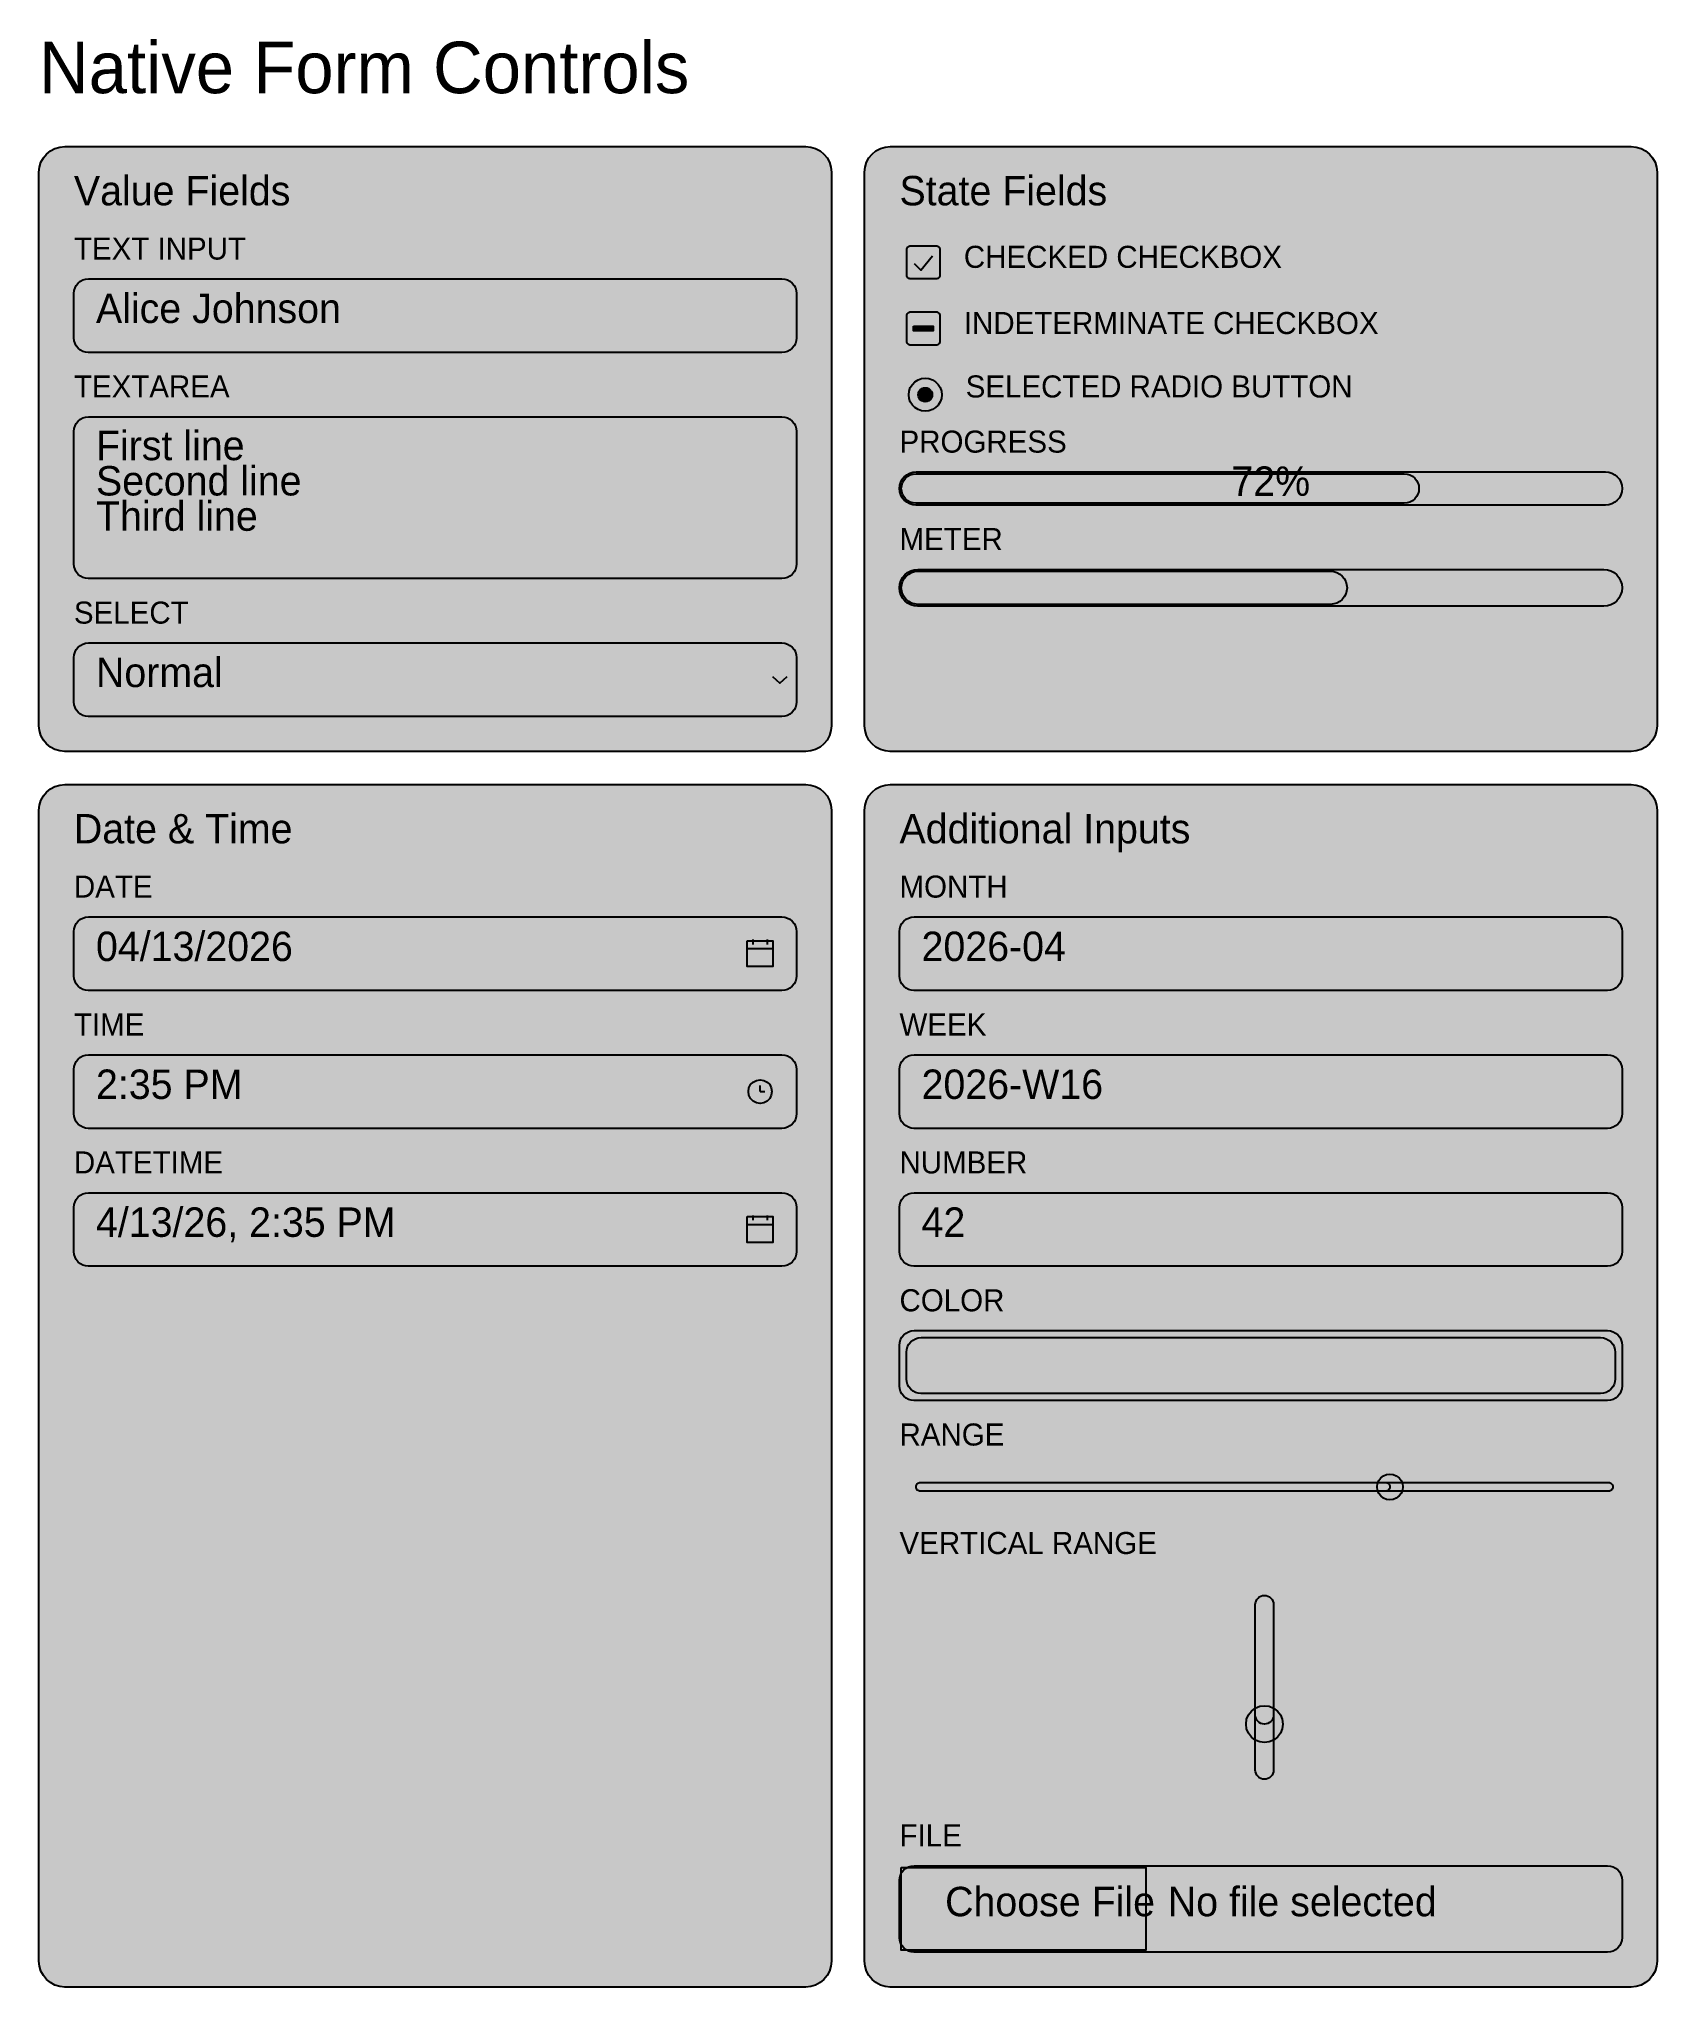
# Model space of a CAD drawing. Extents: x 0 to 880, y 0 to 1059.
import ezdxf

# ---------------------------------------------------------------- set-up
doc = ezdxf.new("R2010")
doc.units = 0

msp = doc.modelspace()

# ---------------------------------------------------------------- hatches: boundary and pattern name
at = {"true_color": 0xffffff}
for points in [[(14, 1001), (417, 1001), (417, 1001), (419.7, 1000.7), (422.4, 999.9), (424.8, 998.6), (426.9, 996.9), (428.6, 994.8), (429.9, 992.4), (430.7, 989.7), (431, 987), (431, 686), (431, 686), (430.7, 683.3), (429.9, 680.6), (428.6, 678.2), (426.9, 676.1), (424.8, 674.4), (422.4, 673.1), (419.7, 672.3), (417, 672), (14, 672), (14, 672), (11.3, 672.3), (8.6, 673.1), (6.2, 674.4), (4.1, 676.1), (2.4, 678.2), (1.1, 680.6), (0.3, 683.3), (0, 686), (0, 987), (0, 987), (0.3, 989.7), (1.1, 992.4), (2.4, 994.8), (4.1, 996.9), (6.2, 998.6), (8.6, 999.9), (11.3, 1000.7), (14, 1001)], [(463, 1001), (866, 1001), (866, 1001), (868.7, 1000.7), (871.4, 999.9), (873.8, 998.6), (875.9, 996.9), (877.6, 994.8), (878.9, 992.4), (879.7, 989.7), (880, 987), (880, 686), (880, 686), (879.7, 683.3), (878.9, 680.6), (877.6, 678.2), (875.9, 676.1), (873.8, 674.4), (871.4, 673.1), (868.7, 672.3), (866, 672), (463, 672), (463, 672), (460.3, 672.3), (457.6, 673.1), (455.2, 674.4), (453.1, 676.1), (451.4, 678.2), (450.1, 680.6), (449.3, 683.3), (449, 686), (449, 987), (449, 987), (449.3, 989.7), (450.1, 992.4), (451.4, 994.8), (453.1, 996.9), (455.2, 998.6), (457.6, 999.9), (460.3, 1000.7), (463, 1001)], [(27, 929), (404, 929), (404, 929), (405.6, 928.8), (407.1, 928.4), (408.4, 927.7), (409.7, 926.7), (410.7, 925.4), (411.4, 924.1), (411.8, 922.6), (412, 921), (412, 897), (412, 897), (411.8, 895.4), (411.4, 893.9), (410.7, 892.6), (409.7, 891.3), (408.4, 890.3), (407.1, 889.6), (405.6, 889.2), (404, 889), (27, 889), (27, 889), (25.4, 889.2), (23.9, 889.6), (22.6, 890.3), (21.3, 891.3), (20.3, 892.6), (19.6, 893.9), (19.2, 895.4), (19, 897), (19, 921), (19, 921), (19.2, 922.6), (19.6, 924.1), (20.3, 925.4), (21.3, 926.7), (22.6, 927.7), (23.9, 928.4), (25.4, 928.8), (27, 929)], [(475.6, 903.3), (486.4, 903.3), (486.4, 900.7), (475.6, 900.7)], [(491, 866), (490.8, 864), (490.1, 862.1), (489, 860.4), (487.6, 859), (485.9, 857.9), (484, 857.2), (482, 857), (480, 857.2), (478.1, 857.9), (476.4, 859), (475, 860.4), (473.9, 862.1), (473.2, 864), (473, 866), (473.2, 868), (473.9, 869.9), (475, 871.6), (476.4, 873), (478.1, 874.1), (480, 874.8), (482, 875), (484, 874.8), (485.9, 874.1), (487.6, 873), (489, 871.6), (490.1, 869.9), (490.8, 868)], [(27, 854), (404, 854), (404, 854), (405.6, 853.8), (407.1, 853.4), (408.4, 852.7), (409.7, 851.7), (410.7, 850.4), (411.4, 849.1), (411.8, 847.6), (412, 846), (412, 774), (412, 774), (411.8, 772.4), (411.4, 770.9), (410.7, 769.6), (409.7, 768.3), (408.4, 767.3), (407.1, 766.6), (405.6, 766.2), (404, 766), (27, 766), (27, 766), (25.4, 766.2), (23.9, 766.6), (22.6, 767.3), (21.3, 768.3), (20.3, 769.6), (19.6, 770.9), (19.2, 772.4), (19, 774), (19, 846), (19, 846), (19.2, 847.6), (19.6, 849.1), (20.3, 850.4), (21.3, 851.7), (22.6, 852.7), (23.9, 853.4), (25.4, 853.8), (27, 854)], [(27, 731), (404, 731), (404, 731), (405.6, 730.8), (407.1, 730.4), (408.4, 729.7), (409.7, 728.7), (410.7, 727.4), (411.4, 726.1), (411.8, 724.6), (412, 723), (412, 699), (412, 699), (411.8, 697.4), (411.4, 695.9), (410.7, 694.6), (409.7, 693.3), (408.4, 692.3), (407.1, 691.6), (405.6, 691.2), (404, 691), (27, 691), (27, 691), (25.4, 691.2), (23.9, 691.6), (22.6, 692.3), (21.3, 693.3), (20.3, 694.6), (19.6, 695.9), (19.2, 697.4), (19, 699), (19, 723), (19, 723), (19.2, 724.6), (19.6, 726.1), (20.3, 727.4), (21.3, 728.7), (22.6, 729.7), (23.9, 730.4), (25.4, 730.8), (27, 731)], [(14, 654), (417, 654), (417, 654), (419.7, 653.7), (422.4, 652.9), (424.8, 651.6), (426.9, 649.9), (428.6, 647.8), (429.9, 645.4), (430.7, 642.7), (431, 640), (431, 14), (431, 14), (430.7, 11.3), (429.9, 8.6), (428.6, 6.2), (426.9, 4.1), (424.8, 2.4), (422.4, 1.1), (419.7, 0.3), (417, 0), (14, 0), (14, 0), (11.3, 0.3), (8.6, 1.1), (6.2, 2.4), (4.1, 4.1), (2.4, 6.2), (1.1, 8.6), (0.3, 11.3), (0, 14), (0, 640), (0, 640), (0.3, 642.7), (1.1, 645.4), (2.4, 647.8), (4.1, 649.9), (6.2, 651.6), (8.6, 652.9), (11.3, 653.7), (14, 654)], [(463, 654), (866, 654), (866, 654), (868.7, 653.7), (871.4, 652.9), (873.8, 651.6), (875.9, 649.9), (877.6, 647.8), (878.9, 645.4), (879.7, 642.7), (880, 640), (880, 14), (880, 14), (879.7, 11.3), (878.9, 8.6), (877.6, 6.2), (875.9, 4.1), (873.8, 2.4), (871.4, 1.1), (868.7, 0.3), (866, 0), (463, 0), (463, 0), (460.3, 0.3), (457.6, 1.1), (455.2, 2.4), (453.1, 4.1), (451.4, 6.2), (450.1, 8.6), (449.3, 11.3), (449, 14), (449, 640), (449, 640), (449.3, 642.7), (450.1, 645.4), (451.4, 647.8), (453.1, 649.9), (455.2, 651.6), (457.6, 652.9), (460.3, 653.7), (463, 654)], [(27, 582), (404, 582), (404, 582), (405.6, 581.8), (407.1, 581.4), (408.4, 580.7), (409.7, 579.7), (410.7, 578.4), (411.4, 577.1), (411.8, 575.6), (412, 574), (412, 550), (412, 550), (411.8, 548.4), (411.4, 546.9), (410.7, 545.6), (409.7, 544.3), (408.4, 543.3), (407.1, 542.6), (405.6, 542.2), (404, 542), (27, 542), (27, 542), (25.4, 542.2), (23.9, 542.6), (22.6, 543.3), (21.3, 544.3), (20.3, 545.6), (19.6, 546.9), (19.2, 548.4), (19, 550), (19, 574), (19, 574), (19.2, 575.6), (19.6, 577.1), (20.3, 578.4), (21.3, 579.7), (22.6, 580.7), (23.9, 581.4), (25.4, 581.8), (27, 582)], [(476, 582), (853, 582), (853, 582), (854.6, 581.8), (856.1, 581.4), (857.4, 580.7), (858.7, 579.7), (859.7, 578.4), (860.4, 577.1), (860.8, 575.6), (861, 574), (861, 550), (861, 550), (860.8, 548.4), (860.4, 546.9), (859.7, 545.6), (858.7, 544.3), (857.4, 543.3), (856.1, 542.6), (854.6, 542.2), (853, 542), (476, 542), (476, 542), (474.4, 542.2), (472.9, 542.6), (471.6, 543.3), (470.3, 544.3), (469.3, 545.6), (468.6, 546.9), (468.2, 548.4), (468, 550), (468, 574), (468, 574), (468.2, 575.6), (468.6, 577.1), (469.3, 578.4), (470.3, 579.7), (471.6, 580.7), (472.9, 581.4), (474.4, 581.8), (476, 582)], [(27, 507), (404, 507), (404, 507), (405.6, 506.8), (407.1, 506.4), (408.4, 505.7), (409.7, 504.7), (410.7, 503.4), (411.4, 502.1), (411.8, 500.6), (412, 499), (412, 475), (412, 475), (411.8, 473.4), (411.4, 471.9), (410.7, 470.6), (409.7, 469.3), (408.4, 468.3), (407.1, 467.6), (405.6, 467.2), (404, 467), (27, 467), (27, 467), (25.4, 467.2), (23.9, 467.6), (22.6, 468.3), (21.3, 469.3), (20.3, 470.6), (19.6, 471.9), (19.2, 473.4), (19, 475), (19, 499), (19, 499), (19.2, 500.6), (19.6, 502.1), (20.3, 503.4), (21.3, 504.7), (22.6, 505.7), (23.9, 506.4), (25.4, 506.8), (27, 507)], [(476, 507), (853, 507), (853, 507), (854.6, 506.8), (856.1, 506.4), (857.4, 505.7), (858.7, 504.7), (859.7, 503.4), (860.4, 502.1), (860.8, 500.6), (861, 499), (861, 475), (861, 475), (860.8, 473.4), (860.4, 471.9), (859.7, 470.6), (858.7, 469.3), (857.4, 468.3), (856.1, 467.6), (854.6, 467.2), (853, 467), (476, 467), (476, 467), (474.4, 467.2), (472.9, 467.6), (471.6, 468.3), (470.3, 469.3), (469.3, 470.6), (468.6, 471.9), (468.2, 473.4), (468, 475), (468, 499), (468, 499), (468.2, 500.6), (468.6, 502.1), (469.3, 503.4), (470.3, 504.7), (471.6, 505.7), (472.9, 506.4), (474.4, 506.8), (476, 507)], [(27, 432), (404, 432), (404, 432), (405.6, 431.8), (407.1, 431.4), (408.4, 430.7), (409.7, 429.7), (410.7, 428.4), (411.4, 427.1), (411.8, 425.6), (412, 424), (412, 400), (412, 400), (411.8, 398.4), (411.4, 396.9), (410.7, 395.6), (409.7, 394.3), (408.4, 393.3), (407.1, 392.6), (405.6, 392.2), (404, 392), (27, 392), (27, 392), (25.4, 392.2), (23.9, 392.6), (22.6, 393.3), (21.3, 394.3), (20.3, 395.6), (19.6, 396.9), (19.2, 398.4), (19, 400), (19, 424), (19, 424), (19.2, 425.6), (19.6, 427.1), (20.3, 428.4), (21.3, 429.7), (22.6, 430.7), (23.9, 431.4), (25.4, 431.8), (27, 432)], [(476, 432), (853, 432), (853, 432), (854.6, 431.8), (856.1, 431.4), (857.4, 430.7), (858.7, 429.7), (859.7, 428.4), (860.4, 427.1), (860.8, 425.6), (861, 424), (861, 400), (861, 400), (860.8, 398.4), (860.4, 396.9), (859.7, 395.6), (858.7, 394.3), (857.4, 393.3), (856.1, 392.6), (854.6, 392.2), (853, 392), (476, 392), (476, 392), (474.4, 392.2), (472.9, 392.6), (471.6, 393.3), (470.3, 394.3), (469.3, 395.6), (468.6, 396.9), (468.2, 398.4), (468, 400), (468, 424), (468, 424), (468.2, 425.6), (468.6, 427.1), (469.3, 428.4), (470.3, 429.7), (471.6, 430.7), (472.9, 431.4), (474.4, 431.8), (476, 432)], [(476, 357), (853, 357), (853, 357), (854.6, 356.8), (856.1, 356.4), (857.4, 355.7), (858.7, 354.7), (859.7, 353.4), (860.4, 352.1), (860.8, 350.6), (861, 349), (861, 327), (861, 327), (860.8, 325.4), (860.4, 323.9), (859.7, 322.6), (858.7, 321.3), (857.4, 320.3), (856.1, 319.6), (854.6, 319.2), (853, 319), (476, 319), (476, 319), (474.4, 319.2), (472.9, 319.6), (471.6, 320.3), (470.3, 321.3), (469.3, 322.6), (468.6, 323.9), (468.2, 325.4), (468, 327), (468, 349), (468, 349), (468.2, 350.6), (468.6, 352.1), (469.3, 353.4), (470.3, 354.7), (471.6, 355.7), (472.9, 356.4), (474.4, 356.8), (476, 357)], [(476, 66), (853, 66), (853, 66), (854.6, 65.8), (856.1, 65.4), (857.4, 64.7), (858.7, 63.7), (859.7, 62.4), (860.4, 61.1), (860.8, 59.6), (861, 58), (861, 27), (861, 27), (860.8, 25.4), (860.4, 23.9), (859.7, 22.6), (858.7, 21.3), (857.4, 20.3), (856.1, 19.6), (854.6, 19.2), (853, 19), (476, 19), (476, 19), (474.4, 19.2), (472.9, 19.6), (471.6, 20.3), (470.3, 21.3), (469.3, 22.6), (468.6, 23.9), (468.2, 25.4), (468, 27), (468, 58), (468, 58), (468.2, 59.6), (468.6, 61.1), (469.3, 62.4), (470.3, 63.7), (471.6, 64.7), (472.9, 65.4), (474.4, 65.8), (476, 66)]]:
    msp.add_hatch(color=256, dxfattribs=at).paths.add_polyline_path(points, flags=0)
at = {"true_color": 0x0f62fe}
for points in [[(474, 947), (488, 947), (488, 947), (488.4, 947), (488.8, 946.8), (489.1, 946.7), (489.4, 946.4), (489.7, 946.1), (489.8, 945.8), (490, 945.4), (490, 945), (490, 931), (490, 931), (490, 930.6), (489.8, 930.2), (489.7, 929.9), (489.4, 929.6), (489.1, 929.3), (488.8, 929.2), (488.4, 929), (488, 929), (474, 929), (474, 929), (473.6, 929), (473.2, 929.2), (472.9, 929.3), (472.6, 929.6), (472.3, 929.9), (472.2, 930.2), (472, 930.6), (472, 931), (472, 945), (472, 945), (472, 945.4), (472.2, 945.8), (472.3, 946.1), (472.6, 946.4), (472.9, 946.7), (473.2, 946.8), (473.6, 947), (474, 947)], [(474, 911), (488, 911), (488, 911), (488.4, 911), (488.8, 910.8), (489.1, 910.7), (489.4, 910.4), (489.7, 910.1), (489.8, 909.8), (490, 909.4), (490, 909), (490, 895), (490, 895), (490, 894.6), (489.8, 894.2), (489.7, 893.9), (489.4, 893.6), (489.1, 893.3), (488.8, 893.2), (488.4, 893), (488, 893), (474, 893), (474, 893), (473.6, 893), (473.2, 893.2), (472.9, 893.3), (472.6, 893.6), (472.3, 893.9), (472.2, 894.2), (472, 894.6), (472, 895), (472, 909), (472, 909), (472, 909.4), (472.2, 909.8), (472.3, 910.1), (472.6, 910.4), (472.9, 910.7), (473.2, 910.8), (473.6, 911), (474, 911)], [(485.8, 866), (485.7, 865), (485.3, 864.1), (484.7, 863.3), (483.9, 862.7), (483, 862.3), (482, 862.2), (481, 862.3), (480.1, 862.7), (479.3, 863.3), (478.7, 864.1), (478.3, 865), (478.2, 866), (478.3, 867), (478.7, 867.9), (479.3, 868.7), (480.1, 869.3), (481, 869.7), (482, 869.8), (483, 869.7), (483.9, 869.3), (484.7, 868.7), (485.3, 867.9), (485.7, 867)], [(477, 823), (742.5, 823), (742.5, 823), (744.1, 822.8), (745.6, 822.4), (747, 821.7), (748.2, 820.7), (749.2, 819.4), (749.9, 818.1), (750.4, 816.6), (750.5, 815), (750.5, 815), (750.5, 815), (750.4, 813.4), (749.9, 811.9), (749.2, 810.6), (748.2, 809.3), (747, 808.3), (745.6, 807.6), (744.1, 807.2), (742.5, 807), (477, 807), (477, 807), (475.4, 807.2), (473.9, 807.6), (472.6, 808.3), (471.3, 809.3), (470.3, 810.6), (469.6, 811.9), (469.2, 813.4), (469, 815), (469, 815), (469, 815), (469.2, 816.6), (469.6, 818.1), (470.3, 819.4), (471.3, 820.7), (472.6, 821.7), (473.9, 822.4), (475.4, 822.8), (477, 823)], [(479.8, 353.2), (849.2, 353.2), (849.2, 353.2), (850.8, 353), (852.3, 352.6), (853.6, 351.9), (854.9, 350.9), (855.9, 349.6), (856.6, 348.3), (857, 346.8), (857.2, 345.2), (857.2, 330.8), (857.2, 330.8), (857, 329.2), (856.6, 327.7), (855.9, 326.4), (854.9, 325.1), (853.6, 324.1), (852.3, 323.4), (850.8, 323), (849.2, 322.8), (479.8, 322.8), (479.8, 322.8), (478.2, 323), (476.7, 323.4), (475.4, 324.1), (474.1, 325.1), (473.1, 326.4), (472.4, 327.7), (472, 329.2), (471.8, 330.8), (471.8, 345.2), (471.8, 345.2), (472, 346.8), (472.4, 348.3), (473.1, 349.6), (474.1, 350.9), (475.4, 351.9), (476.7, 352.6), (478.2, 353), (479.8, 353.2)], [(741.7, 272), (741.5, 270.2), (740.8, 268.5), (739.7, 267.1), (738.2, 265.9), (736.5, 265.2), (734.7, 265), (732.9, 265.2), (731.2, 265.9), (729.8, 267.1), (728.7, 268.5), (728, 270.2), (727.7, 272), (728, 273.8), (728.7, 275.5), (729.8, 276.9), (731.2, 278.1), (732.9, 278.8), (734.7, 279), (736.5, 278.8), (738.2, 278.1), (739.7, 276.9), (740.8, 275.5), (741.5, 273.8)], [(479.4, 274.4), (732.3, 274.4), (732.3, 274.4), (732.8, 274.4), (733.2, 274.2), (733.7, 274), (734, 273.7), (734.3, 273.3), (734.5, 272.9), (734.7, 272.5), (734.7, 272), (734.7, 272), (734.7, 272), (734.7, 271.5), (734.5, 271.1), (734.3, 270.7), (734, 270.3), (733.7, 270), (733.2, 269.8), (732.8, 269.6), (732.3, 269.6), (479.4, 269.6), (479.4, 269.6), (478.9, 269.6), (478.5, 269.8), (478.1, 270), (477.7, 270.3), (477.4, 270.7), (477.2, 271.1), (477, 271.5), (477, 272), (477, 272), (477, 272), (477, 272.5), (477.2, 272.9), (477.4, 273.3), (477.7, 273.7), (478.1, 274), (478.5, 274.2), (478.9, 274.4), (479.4, 274.4)], [(666.5, 213), (666.5, 213), (666.5, 213), (667.5, 212.9), (668.4, 212.6), (669.3, 212.2), (670, 211.5), (670.7, 210.8), (671.1, 209.9), (671.4, 209), (671.5, 208), (671.5, 148), (671.5, 148), (671.4, 147), (671.1, 146.1), (670.7, 145.2), (670, 144.5), (669.3, 143.8), (668.4, 143.4), (667.5, 143.1), (666.5, 143), (666.5, 143), (666.5, 143), (665.5, 143.1), (664.6, 143.4), (663.7, 143.8), (663, 144.5), (662.3, 145.2), (661.9, 146.1), (661.6, 147), (661.5, 148), (661.5, 208), (661.5, 208), (661.6, 209), (661.9, 209.9), (662.3, 210.8), (663, 211.5), (663.7, 212.2), (664.6, 212.6), (665.5, 212.9), (666.5, 213)], [(676.5, 143), (676.2, 140.4), (675.2, 138), (673.6, 135.9), (671.5, 134.3), (669.1, 133.3), (666.5, 133), (663.9, 133.3), (661.5, 134.3), (659.4, 135.9), (657.8, 138), (656.8, 140.4), (656.5, 143), (656.8, 145.6), (657.8, 148), (659.4, 150.1), (661.5, 151.7), (663.9, 152.7), (666.5, 153), (669.1, 152.7), (671.5, 151.7), (673.6, 150.1), (675.2, 148), (676.2, 145.6)]]:
    msp.add_hatch(color=256, dxfattribs=at).paths.add_polyline_path(points, flags=0)
at = {"true_color": 0xe6e6e6}
for points in [[(477, 824), (852, 824), (852, 824), (853.8, 823.8), (855.4, 823.3), (857, 822.5), (858.4, 821.4), (859.5, 820), (860.3, 818.4), (860.8, 816.8), (861, 815), (861, 815), (861, 815), (860.8, 813.2), (860.3, 811.6), (859.5, 810), (858.4, 808.6), (857, 807.5), (855.4, 806.7), (853.8, 806.2), (852, 806), (477, 806), (477, 806), (475.2, 806.2), (473.6, 806.7), (472, 807.5), (470.6, 808.6), (469.5, 810), (468.7, 811.6), (468.2, 813.2), (468, 815), (468, 815), (468, 815), (468.2, 816.8), (468.7, 818.4), (469.5, 820), (470.6, 821.4), (472, 822.5), (473.6, 823.3), (475.2, 823.8), (477, 824)], [(478, 771), (851, 771), (851, 771), (853, 770.8), (854.8, 770.2), (856.6, 769.3), (858.1, 768.1), (859.3, 766.6), (860.2, 764.8), (860.8, 763), (861, 761), (861, 761), (861, 761), (860.8, 759), (860.2, 757.2), (859.3, 755.4), (858.1, 753.9), (856.6, 752.7), (854.8, 751.8), (853, 751.2), (851, 751), (478, 751), (478, 751), (476, 751.2), (474.2, 751.8), (472.4, 752.7), (470.9, 753.9), (469.7, 755.4), (468.8, 757.2), (468.2, 759), (468, 761), (468, 761), (468, 761), (468.2, 763), (468.8, 764.8), (469.7, 766.6), (470.9, 768.1), (472.4, 769.3), (474.2, 770.2), (476, 770.8), (478, 771)]]:
    msp.add_hatch(color=256, dxfattribs=at).paths.add_polyline_path(points, flags=0)
at = {"true_color": 0x388e3c}
msp.add_hatch(color=256, dxfattribs=at).paths.add_polyline_path([(478, 770), (702.4, 770), (702.4, 770), (704.2, 769.8), (705.9, 769.3), (707.4, 768.5), (708.8, 767.4), (709.9, 766), (710.7, 764.4), (711.2, 762.8), (711.4, 761), (711.4, 761), (711.4, 761), (711.2, 759.2), (710.7, 757.6), (709.9, 756), (708.8, 754.6), (707.4, 753.5), (705.9, 752.7), (704.2, 752.2), (702.4, 752), (478, 752), (478, 752), (476.2, 752.2), (474.6, 752.7), (473, 753.5), (471.6, 754.6), (470.5, 756), (469.7, 757.6), (469.2, 759.2), (469, 761), (469, 761), (469, 761), (469.2, 762.8), (469.7, 764.4), (470.5, 766), (471.6, 767.4), (473, 768.5), (474.6, 769.3), (476.2, 769.8), (478, 770)], flags=0)
at = {"true_color": 0xe8e8e8}
for points in [[(479.4, 274.4), (853.6, 274.4), (853.6, 274.4), (854.1, 274.4), (854.5, 274.2), (854.9, 274), (855.3, 273.7), (855.6, 273.3), (855.8, 272.9), (856, 272.5), (856, 272), (856, 272), (856, 272), (856, 271.5), (855.8, 271.1), (855.6, 270.7), (855.3, 270.3), (854.9, 270), (854.5, 269.8), (854.1, 269.6), (853.6, 269.6), (479.4, 269.6), (479.4, 269.6), (478.9, 269.6), (478.5, 269.8), (478.1, 270), (477.7, 270.3), (477.4, 270.7), (477.2, 271.1), (477, 271.5), (477, 272), (477, 272), (477, 272), (477, 272.5), (477.2, 272.9), (477.4, 273.3), (477.7, 273.7), (478.1, 274), (478.5, 274.2), (478.9, 274.4), (479.4, 274.4)], [(666.5, 213), (666.5, 213), (666.5, 213), (667.5, 212.9), (668.4, 212.6), (669.3, 212.2), (670, 211.5), (670.7, 210.8), (671.1, 209.9), (671.4, 209), (671.5, 208), (671.5, 118), (671.5, 118), (671.4, 117), (671.1, 116.1), (670.7, 115.2), (670, 114.5), (669.3, 113.8), (668.4, 113.4), (667.5, 113.1), (666.5, 113), (666.5, 113), (666.5, 113), (665.5, 113.1), (664.6, 113.4), (663.7, 113.8), (663, 114.5), (662.3, 115.2), (661.9, 116.1), (661.6, 117), (661.5, 118), (661.5, 208), (661.5, 208), (661.6, 209), (661.9, 209.9), (662.3, 210.8), (663, 211.5), (663.7, 212.2), (664.6, 212.6), (665.5, 212.9), (666.5, 213)]]:
    msp.add_hatch(color=256, dxfattribs=at).paths.add_polyline_path(points, flags=0)
at = {"true_color": 0xefefef}
msp.add_hatch(color=256, dxfattribs=at).paths.add_polyline_path([(469, 65), (601.9, 65), (601.9, 20), (469, 20)], flags=0)

# ---------------------------------------------------------------- linework, layer by layer
at = {"true_color": 0xd7deea}
for points in [[(14, 1001), (417, 1001), (417, 1001), (419.7, 1000.7), (422.4, 999.9), (424.8, 998.6), (426.9, 996.9), (428.6, 994.8), (429.9, 992.4), (430.7, 989.7), (431, 987), (431, 686), (431, 686), (430.7, 683.3), (429.9, 680.6), (428.6, 678.2), (426.9, 676.1), (424.8, 674.4), (422.4, 673.1), (419.7, 672.3), (417, 672), (14, 672), (14, 672), (11.3, 672.3), (8.6, 673.1), (6.2, 674.4), (4.1, 676.1), (2.4, 678.2), (1.1, 680.6), (0.3, 683.3), (0, 686), (0, 987), (0, 987), (0.3, 989.7), (1.1, 992.4), (2.4, 994.8), (4.1, 996.9), (6.2, 998.6), (8.6, 999.9), (11.3, 1000.7), (14, 1001)], [(463, 1001), (866, 1001), (866, 1001), (868.7, 1000.7), (871.4, 999.9), (873.8, 998.6), (875.9, 996.9), (877.6, 994.8), (878.9, 992.4), (879.7, 989.7), (880, 987), (880, 686), (880, 686), (879.7, 683.3), (878.9, 680.6), (877.6, 678.2), (875.9, 676.1), (873.8, 674.4), (871.4, 673.1), (868.7, 672.3), (866, 672), (463, 672), (463, 672), (460.3, 672.3), (457.6, 673.1), (455.2, 674.4), (453.1, 676.1), (451.4, 678.2), (450.1, 680.6), (449.3, 683.3), (449, 686), (449, 987), (449, 987), (449.3, 989.7), (450.1, 992.4), (451.4, 994.8), (453.1, 996.9), (455.2, 998.6), (457.6, 999.9), (460.3, 1000.7), (463, 1001)], [(14, 654), (417, 654), (417, 654), (419.7, 653.7), (422.4, 652.9), (424.8, 651.6), (426.9, 649.9), (428.6, 647.8), (429.9, 645.4), (430.7, 642.7), (431, 640), (431, 14), (431, 14), (430.7, 11.3), (429.9, 8.6), (428.6, 6.2), (426.9, 4.1), (424.8, 2.4), (422.4, 1.1), (419.7, 0.3), (417, 0), (14, 0), (14, 0), (11.3, 0.3), (8.6, 1.1), (6.2, 2.4), (4.1, 4.1), (2.4, 6.2), (1.1, 8.6), (0.3, 11.3), (0, 14), (0, 640), (0, 640), (0.3, 642.7), (1.1, 645.4), (2.4, 647.8), (4.1, 649.9), (6.2, 651.6), (8.6, 652.9), (11.3, 653.7), (14, 654)], [(463, 654), (866, 654), (866, 654), (868.7, 653.7), (871.4, 652.9), (873.8, 651.6), (875.9, 649.9), (877.6, 647.8), (878.9, 645.4), (879.7, 642.7), (880, 640), (880, 14), (880, 14), (879.7, 11.3), (878.9, 8.6), (877.6, 6.2), (875.9, 4.1), (873.8, 2.4), (871.4, 1.1), (868.7, 0.3), (866, 0), (463, 0), (463, 0), (460.3, 0.3), (457.6, 1.1), (455.2, 2.4), (453.1, 4.1), (451.4, 6.2), (450.1, 8.6), (449.3, 11.3), (449, 14), (449, 640), (449, 640), (449.3, 642.7), (450.1, 645.4), (451.4, 647.8), (453.1, 649.9), (455.2, 651.6), (457.6, 652.9), (460.3, 653.7), (463, 654)]]:
    msp.add_lwpolyline(points, close=True, dxfattribs=at)
at = {"true_color": 0x0f62fe}
for points in [[(474, 947), (488, 947), (488, 947), (488.4, 947), (488.8, 946.8), (489.1, 946.7), (489.4, 946.4), (489.7, 946.1), (489.8, 945.8), (490, 945.4), (490, 945), (490, 931), (490, 931), (490, 930.6), (489.8, 930.2), (489.7, 929.9), (489.4, 929.6), (489.1, 929.3), (488.8, 929.2), (488.4, 929), (488, 929), (474, 929), (474, 929), (473.6, 929), (473.2, 929.2), (472.9, 929.3), (472.6, 929.6), (472.3, 929.9), (472.2, 930.2), (472, 930.6), (472, 931), (472, 945), (472, 945), (472, 945.4), (472.2, 945.8), (472.3, 946.1), (472.6, 946.4), (472.9, 946.7), (473.2, 946.8), (473.6, 947), (474, 947)], [(474, 911), (488, 911), (488, 911), (488.4, 911), (488.8, 910.8), (489.1, 910.7), (489.4, 910.4), (489.7, 910.1), (489.8, 909.8), (490, 909.4), (490, 909), (490, 895), (490, 895), (490, 894.6), (489.8, 894.2), (489.7, 893.9), (489.4, 893.6), (489.1, 893.3), (488.8, 893.2), (488.4, 893), (488, 893), (474, 893), (474, 893), (473.6, 893), (473.2, 893.2), (472.9, 893.3), (472.6, 893.6), (472.3, 893.9), (472.2, 894.2), (472, 894.6), (472, 895), (472, 909), (472, 909), (472, 909.4), (472.2, 909.8), (472.3, 910.1), (472.6, 910.4), (472.9, 910.7), (473.2, 910.8), (473.6, 911), (474, 911)], [(491, 866), (490.8, 864), (490.1, 862.1), (489, 860.4), (487.6, 859), (485.9, 857.9), (484, 857.2), (482, 857), (480, 857.2), (478.1, 857.9), (476.4, 859), (475, 860.4), (473.9, 862.1), (473.2, 864), (473, 866), (473.2, 868), (473.9, 869.9), (475, 871.6), (476.4, 873), (478.1, 874.1), (480, 874.8), (482, 875), (484, 874.8), (485.9, 874.1), (487.6, 873), (489, 871.6), (490.1, 869.9), (490.8, 868)], [(485.8, 866), (485.7, 865), (485.3, 864.1), (484.7, 863.3), (483.9, 862.7), (483, 862.3), (482, 862.2), (481, 862.3), (480.1, 862.7), (479.3, 863.3), (478.7, 864.1), (478.3, 865), (478.2, 866), (478.3, 867), (478.7, 867.9), (479.3, 868.7), (480.1, 869.3), (481, 869.7), (482, 869.8), (483, 869.7), (483.9, 869.3), (484.7, 868.7), (485.3, 867.9), (485.7, 867)], [(477, 823), (742.5, 823), (742.5, 823), (744.1, 822.8), (745.6, 822.4), (747, 821.7), (748.2, 820.7), (749.2, 819.4), (749.9, 818.1), (750.4, 816.6), (750.5, 815), (750.5, 815), (750.5, 815), (750.4, 813.4), (749.9, 811.9), (749.2, 810.6), (748.2, 809.3), (747, 808.3), (745.6, 807.6), (744.1, 807.2), (742.5, 807), (477, 807), (477, 807), (475.4, 807.2), (473.9, 807.6), (472.6, 808.3), (471.3, 809.3), (470.3, 810.6), (469.6, 811.9), (469.2, 813.4), (469, 815), (469, 815), (469, 815), (469.2, 816.6), (469.6, 818.1), (470.3, 819.4), (471.3, 820.7), (472.6, 821.7), (473.9, 822.4), (475.4, 822.8), (477, 823)], [(479.4, 274.4), (732.3, 274.4), (732.3, 274.4), (732.8, 274.4), (733.2, 274.2), (733.7, 274), (734, 273.7), (734.3, 273.3), (734.5, 272.9), (734.7, 272.5), (734.7, 272), (734.7, 272), (734.7, 272), (734.7, 271.5), (734.5, 271.1), (734.3, 270.7), (734, 270.3), (733.7, 270), (733.2, 269.8), (732.8, 269.6), (732.3, 269.6), (479.4, 269.6), (479.4, 269.6), (478.9, 269.6), (478.5, 269.8), (478.1, 270), (477.7, 270.3), (477.4, 270.7), (477.2, 271.1), (477, 271.5), (477, 272), (477, 272), (477, 272), (477, 272.5), (477.2, 272.9), (477.4, 273.3), (477.7, 273.7), (478.1, 274), (478.5, 274.2), (478.9, 274.4), (479.4, 274.4)], [(666.5, 213), (666.5, 213), (666.5, 213), (667.5, 212.9), (668.4, 212.6), (669.3, 212.2), (670, 211.5), (670.7, 210.8), (671.1, 209.9), (671.4, 209), (671.5, 208), (671.5, 148), (671.5, 148), (671.4, 147), (671.1, 146.1), (670.7, 145.2), (670, 144.5), (669.3, 143.8), (668.4, 143.4), (667.5, 143.1), (666.5, 143), (666.5, 143), (666.5, 143), (665.5, 143.1), (664.6, 143.4), (663.7, 143.8), (663, 144.5), (662.3, 145.2), (661.9, 146.1), (661.6, 147), (661.5, 148), (661.5, 208), (661.5, 208), (661.6, 209), (661.9, 209.9), (662.3, 210.8), (663, 211.5), (663.7, 212.2), (664.6, 212.6), (665.5, 212.9), (666.5, 213)]]:
    msp.add_lwpolyline(points, close=True, dxfattribs=at)
at = {"true_color": 0xffffff}
msp.add_lwpolyline([(476, 937.3), (479.6, 933.7), (486, 941.6)], dxfattribs=at)
at = {"true_color": 0x94a3b8}
for points in [[(27, 929), (404, 929), (404, 929), (405.6, 928.8), (407.1, 928.4), (408.4, 927.7), (409.7, 926.7), (410.7, 925.4), (411.4, 924.1), (411.8, 922.6), (412, 921), (412, 897), (412, 897), (411.8, 895.4), (411.4, 893.9), (410.7, 892.6), (409.7, 891.3), (408.4, 890.3), (407.1, 889.6), (405.6, 889.2), (404, 889), (27, 889), (27, 889), (25.4, 889.2), (23.9, 889.6), (22.6, 890.3), (21.3, 891.3), (20.3, 892.6), (19.6, 893.9), (19.2, 895.4), (19, 897), (19, 921), (19, 921), (19.2, 922.6), (19.6, 924.1), (20.3, 925.4), (21.3, 926.7), (22.6, 927.7), (23.9, 928.4), (25.4, 928.8), (27, 929)], [(27, 854), (404, 854), (404, 854), (405.6, 853.8), (407.1, 853.4), (408.4, 852.7), (409.7, 851.7), (410.7, 850.4), (411.4, 849.1), (411.8, 847.6), (412, 846), (412, 774), (412, 774), (411.8, 772.4), (411.4, 770.9), (410.7, 769.6), (409.7, 768.3), (408.4, 767.3), (407.1, 766.6), (405.6, 766.2), (404, 766), (27, 766), (27, 766), (25.4, 766.2), (23.9, 766.6), (22.6, 767.3), (21.3, 768.3), (20.3, 769.6), (19.6, 770.9), (19.2, 772.4), (19, 774), (19, 846), (19, 846), (19.2, 847.6), (19.6, 849.1), (20.3, 850.4), (21.3, 851.7), (22.6, 852.7), (23.9, 853.4), (25.4, 853.8), (27, 854)], [(27, 731), (404, 731), (404, 731), (405.6, 730.8), (407.1, 730.4), (408.4, 729.7), (409.7, 728.7), (410.7, 727.4), (411.4, 726.1), (411.8, 724.6), (412, 723), (412, 699), (412, 699), (411.8, 697.4), (411.4, 695.9), (410.7, 694.6), (409.7, 693.3), (408.4, 692.3), (407.1, 691.6), (405.6, 691.2), (404, 691), (27, 691), (27, 691), (25.4, 691.2), (23.9, 691.6), (22.6, 692.3), (21.3, 693.3), (20.3, 694.6), (19.6, 695.9), (19.2, 697.4), (19, 699), (19, 723), (19, 723), (19.2, 724.6), (19.6, 726.1), (20.3, 727.4), (21.3, 728.7), (22.6, 729.7), (23.9, 730.4), (25.4, 730.8), (27, 731)], [(27, 582), (404, 582), (404, 582), (405.6, 581.8), (407.1, 581.4), (408.4, 580.7), (409.7, 579.7), (410.7, 578.4), (411.4, 577.1), (411.8, 575.6), (412, 574), (412, 550), (412, 550), (411.8, 548.4), (411.4, 546.9), (410.7, 545.6), (409.7, 544.3), (408.4, 543.3), (407.1, 542.6), (405.6, 542.2), (404, 542), (27, 542), (27, 542), (25.4, 542.2), (23.9, 542.6), (22.6, 543.3), (21.3, 544.3), (20.3, 545.6), (19.6, 546.9), (19.2, 548.4), (19, 550), (19, 574), (19, 574), (19.2, 575.6), (19.6, 577.1), (20.3, 578.4), (21.3, 579.7), (22.6, 580.7), (23.9, 581.4), (25.4, 581.8), (27, 582)], [(476, 582), (853, 582), (853, 582), (854.6, 581.8), (856.1, 581.4), (857.4, 580.7), (858.7, 579.7), (859.7, 578.4), (860.4, 577.1), (860.8, 575.6), (861, 574), (861, 550), (861, 550), (860.8, 548.4), (860.4, 546.9), (859.7, 545.6), (858.7, 544.3), (857.4, 543.3), (856.1, 542.6), (854.6, 542.2), (853, 542), (476, 542), (476, 542), (474.4, 542.2), (472.9, 542.6), (471.6, 543.3), (470.3, 544.3), (469.3, 545.6), (468.6, 546.9), (468.2, 548.4), (468, 550), (468, 574), (468, 574), (468.2, 575.6), (468.6, 577.1), (469.3, 578.4), (470.3, 579.7), (471.6, 580.7), (472.9, 581.4), (474.4, 581.8), (476, 582)], [(27, 507), (404, 507), (404, 507), (405.6, 506.8), (407.1, 506.4), (408.4, 505.7), (409.7, 504.7), (410.7, 503.4), (411.4, 502.1), (411.8, 500.6), (412, 499), (412, 475), (412, 475), (411.8, 473.4), (411.4, 471.9), (410.7, 470.6), (409.7, 469.3), (408.4, 468.3), (407.1, 467.6), (405.6, 467.2), (404, 467), (27, 467), (27, 467), (25.4, 467.2), (23.9, 467.6), (22.6, 468.3), (21.3, 469.3), (20.3, 470.6), (19.6, 471.9), (19.2, 473.4), (19, 475), (19, 499), (19, 499), (19.2, 500.6), (19.6, 502.1), (20.3, 503.4), (21.3, 504.7), (22.6, 505.7), (23.9, 506.4), (25.4, 506.8), (27, 507)], [(476, 507), (853, 507), (853, 507), (854.6, 506.8), (856.1, 506.4), (857.4, 505.7), (858.7, 504.7), (859.7, 503.4), (860.4, 502.1), (860.8, 500.6), (861, 499), (861, 475), (861, 475), (860.8, 473.4), (860.4, 471.9), (859.7, 470.6), (858.7, 469.3), (857.4, 468.3), (856.1, 467.6), (854.6, 467.2), (853, 467), (476, 467), (476, 467), (474.4, 467.2), (472.9, 467.6), (471.6, 468.3), (470.3, 469.3), (469.3, 470.6), (468.6, 471.9), (468.2, 473.4), (468, 475), (468, 499), (468, 499), (468.2, 500.6), (468.6, 502.1), (469.3, 503.4), (470.3, 504.7), (471.6, 505.7), (472.9, 506.4), (474.4, 506.8), (476, 507)], [(27, 432), (404, 432), (404, 432), (405.6, 431.8), (407.1, 431.4), (408.4, 430.7), (409.7, 429.7), (410.7, 428.4), (411.4, 427.1), (411.8, 425.6), (412, 424), (412, 400), (412, 400), (411.8, 398.4), (411.4, 396.9), (410.7, 395.6), (409.7, 394.3), (408.4, 393.3), (407.1, 392.6), (405.6, 392.2), (404, 392), (27, 392), (27, 392), (25.4, 392.2), (23.9, 392.6), (22.6, 393.3), (21.3, 394.3), (20.3, 395.6), (19.6, 396.9), (19.2, 398.4), (19, 400), (19, 424), (19, 424), (19.2, 425.6), (19.6, 427.1), (20.3, 428.4), (21.3, 429.7), (22.6, 430.7), (23.9, 431.4), (25.4, 431.8), (27, 432)], [(476, 432), (853, 432), (853, 432), (854.6, 431.8), (856.1, 431.4), (857.4, 430.7), (858.7, 429.7), (859.7, 428.4), (860.4, 427.1), (860.8, 425.6), (861, 424), (861, 400), (861, 400), (860.8, 398.4), (860.4, 396.9), (859.7, 395.6), (858.7, 394.3), (857.4, 393.3), (856.1, 392.6), (854.6, 392.2), (853, 392), (476, 392), (476, 392), (474.4, 392.2), (472.9, 392.6), (471.6, 393.3), (470.3, 394.3), (469.3, 395.6), (468.6, 396.9), (468.2, 398.4), (468, 400), (468, 424), (468, 424), (468.2, 425.6), (468.6, 427.1), (469.3, 428.4), (470.3, 429.7), (471.6, 430.7), (472.9, 431.4), (474.4, 431.8), (476, 432)], [(476, 357), (853, 357), (853, 357), (854.6, 356.8), (856.1, 356.4), (857.4, 355.7), (858.7, 354.7), (859.7, 353.4), (860.4, 352.1), (860.8, 350.6), (861, 349), (861, 327), (861, 327), (860.8, 325.4), (860.4, 323.9), (859.7, 322.6), (858.7, 321.3), (857.4, 320.3), (856.1, 319.6), (854.6, 319.2), (853, 319), (476, 319), (476, 319), (474.4, 319.2), (472.9, 319.6), (471.6, 320.3), (470.3, 321.3), (469.3, 322.6), (468.6, 323.9), (468.2, 325.4), (468, 327), (468, 349), (468, 349), (468.2, 350.6), (468.6, 352.1), (469.3, 353.4), (470.3, 354.7), (471.6, 355.7), (472.9, 356.4), (474.4, 356.8), (476, 357)], [(479.8, 353.2), (849.2, 353.2), (849.2, 353.2), (850.8, 353), (852.3, 352.6), (853.6, 351.9), (854.9, 350.9), (855.9, 349.6), (856.6, 348.3), (857, 346.8), (857.2, 345.2), (857.2, 330.8), (857.2, 330.8), (857, 329.2), (856.6, 327.7), (855.9, 326.4), (854.9, 325.1), (853.6, 324.1), (852.3, 323.4), (850.8, 323), (849.2, 322.8), (479.8, 322.8), (479.8, 322.8), (478.2, 323), (476.7, 323.4), (475.4, 324.1), (474.1, 325.1), (473.1, 326.4), (472.4, 327.7), (472, 329.2), (471.8, 330.8), (471.8, 345.2), (471.8, 345.2), (472, 346.8), (472.4, 348.3), (473.1, 349.6), (474.1, 350.9), (475.4, 351.9), (476.7, 352.6), (478.2, 353), (479.8, 353.2)], [(476, 66), (853, 66), (853, 66), (854.6, 65.8), (856.1, 65.4), (857.4, 64.7), (858.7, 63.7), (859.7, 62.4), (860.4, 61.1), (860.8, 59.6), (861, 58), (861, 27), (861, 27), (860.8, 25.4), (860.4, 23.9), (859.7, 22.6), (858.7, 21.3), (857.4, 20.3), (856.1, 19.6), (854.6, 19.2), (853, 19), (476, 19), (476, 19), (474.4, 19.2), (472.9, 19.6), (471.6, 20.3), (470.3, 21.3), (469.3, 22.6), (468.6, 23.9), (468.2, 25.4), (468, 27), (468, 58), (468, 58), (468.2, 59.6), (468.6, 61.1), (469.3, 62.4), (470.3, 63.7), (471.6, 64.7), (472.9, 65.4), (474.4, 65.8), (476, 66)], [(469, 65), (601.9, 65), (601.9, 20), (469, 20)]]:
    msp.add_lwpolyline(points, close=True, dxfattribs=at)
at = {"true_color": 0xffffff}
for points in [[(475.6, 903.3), (486.4, 903.3), (486.4, 900.7), (475.6, 900.7)], [(741.7, 272), (741.5, 270.2), (740.8, 268.5), (739.7, 267.1), (738.2, 265.9), (736.5, 265.2), (734.7, 265), (732.9, 265.2), (731.2, 265.9), (729.8, 267.1), (728.7, 268.5), (728, 270.2), (727.7, 272), (728, 273.8), (728.7, 275.5), (729.8, 276.9), (731.2, 278.1), (732.9, 278.8), (734.7, 279), (736.5, 278.8), (738.2, 278.1), (739.7, 276.9), (740.8, 275.5), (741.5, 273.8)], [(676.5, 143), (676.2, 140.4), (675.2, 138), (673.6, 135.9), (671.5, 134.3), (669.1, 133.3), (666.5, 133), (663.9, 133.3), (661.5, 134.3), (659.4, 135.9), (657.8, 138), (656.8, 140.4), (656.5, 143), (656.8, 145.6), (657.8, 148), (659.4, 150.1), (661.5, 151.7), (663.9, 152.7), (666.5, 153), (669.1, 152.7), (671.5, 151.7), (673.6, 150.1), (675.2, 148), (676.2, 145.6)]]:
    msp.add_lwpolyline(points, close=True, dxfattribs=at)
at = {"true_color": 0x8f8f9d}
msp.add_lwpolyline([(477, 824), (852, 824), (852, 824), (853.8, 823.8), (855.4, 823.3), (857, 822.5), (858.4, 821.4), (859.5, 820), (860.3, 818.4), (860.8, 816.8), (861, 815), (861, 815), (861, 815), (860.8, 813.2), (860.3, 811.6), (859.5, 810), (858.4, 808.6), (857, 807.5), (855.4, 806.7), (853.8, 806.2), (852, 806), (477, 806), (477, 806), (475.2, 806.2), (473.6, 806.7), (472, 807.5), (470.6, 808.6), (469.5, 810), (468.7, 811.6), (468.2, 813.2), (468, 815), (468, 815), (468, 815), (468.2, 816.8), (468.7, 818.4), (469.5, 820), (470.6, 821.4), (472, 822.5), (473.6, 823.3), (475.2, 823.8), (477, 824)], close=True, dxfattribs=at)
at = {"true_color": 0x1d2736}
msp.add_lwpolyline([(478, 771), (851, 771), (851, 771), (853, 770.8), (854.8, 770.2), (856.6, 769.3), (858.1, 768.1), (859.3, 766.6), (860.2, 764.8), (860.8, 763), (861, 761), (861, 761), (861, 761), (860.8, 759), (860.2, 757.2), (859.3, 755.4), (858.1, 753.9), (856.6, 752.7), (854.8, 751.8), (853, 751.2), (851, 751), (478, 751), (478, 751), (476, 751.2), (474.2, 751.8), (472.4, 752.7), (470.9, 753.9), (469.7, 755.4), (468.8, 757.2), (468.2, 759), (468, 761), (468, 761), (468, 761), (468.2, 763), (468.8, 764.8), (469.7, 766.6), (470.9, 768.1), (472.4, 769.3), (474.2, 770.2), (476, 770.8), (478, 771)], close=True, dxfattribs=at)
at = {"true_color": 0x388e3c}
msp.add_lwpolyline([(478, 770), (702.4, 770), (702.4, 770), (704.2, 769.8), (705.9, 769.3), (707.4, 768.5), (708.8, 767.4), (709.9, 766), (710.7, 764.4), (711.2, 762.8), (711.4, 761), (711.4, 761), (711.4, 761), (711.2, 759.2), (710.7, 757.6), (709.9, 756), (708.8, 754.6), (707.4, 753.5), (705.9, 752.7), (704.2, 752.2), (702.4, 752), (478, 752), (478, 752), (476.2, 752.2), (474.6, 752.7), (473, 753.5), (471.6, 754.6), (470.5, 756), (469.7, 757.6), (469.2, 759.2), (469, 761), (469, 761), (469, 761), (469.2, 762.8), (469.7, 764.4), (470.5, 766), (471.6, 767.4), (473, 768.5), (474.6, 769.3), (476.2, 769.8), (478, 770)], close=True, dxfattribs=at)
at = {"true_color": 0x505050}
msp.add_lwpolyline([(399, 712.8), (403, 709.2), (407, 712.8)], dxfattribs=at)
at = {"true_color": 0x111827}
for points in [[(385.2, 569), (399.2, 569), (399.2, 555), (385.2, 555), (385.2, 569)], [(385.2, 564.8), (399.2, 564.8)], [(388.3, 569.7), (388.3, 567)], [(396.1, 569.7), (396.1, 567)], [(392.2, 487), (392.2, 490.3)], [(392.2, 487), (394.8, 487)], [(385.2, 419), (399.2, 419), (399.2, 405), (385.2, 405), (385.2, 419)], [(385.2, 414.8), (399.2, 414.8)], [(388.3, 419.7), (388.3, 417)], [(396.1, 419.7), (396.1, 417)]]:
    msp.add_lwpolyline(points, dxfattribs=at)
msp.add_lwpolyline([(398.6, 487), (398.3, 485), (397.4, 483.2), (396, 481.8), (394.2, 480.9), (392.2, 480.6), (390.2, 480.9), (388.4, 481.8), (387, 483.2), (386.1, 485), (385.8, 487), (386.1, 489), (387, 490.8), (388.4, 492.2), (390.2, 493.1), (392.2, 493.4), (394.2, 493.1), (396, 492.2), (397.4, 490.8), (398.3, 489)], close=True, dxfattribs=at)
at = {"true_color": 0xe8e8e8}
for points in [[(479.4, 274.4), (853.6, 274.4), (853.6, 274.4), (854.1, 274.4), (854.5, 274.2), (854.9, 274), (855.3, 273.7), (855.6, 273.3), (855.8, 272.9), (856, 272.5), (856, 272), (856, 272), (856, 272), (856, 271.5), (855.8, 271.1), (855.6, 270.7), (855.3, 270.3), (854.9, 270), (854.5, 269.8), (854.1, 269.6), (853.6, 269.6), (479.4, 269.6), (479.4, 269.6), (478.9, 269.6), (478.5, 269.8), (478.1, 270), (477.7, 270.3), (477.4, 270.7), (477.2, 271.1), (477, 271.5), (477, 272), (477, 272), (477, 272), (477, 272.5), (477.2, 272.9), (477.4, 273.3), (477.7, 273.7), (478.1, 274), (478.5, 274.2), (478.9, 274.4), (479.4, 274.4)], [(666.5, 213), (666.5, 213), (666.5, 213), (667.5, 212.9), (668.4, 212.6), (669.3, 212.2), (670, 211.5), (670.7, 210.8), (671.1, 209.9), (671.4, 209), (671.5, 208), (671.5, 118), (671.5, 118), (671.4, 117), (671.1, 116.1), (670.7, 115.2), (670, 114.5), (669.3, 113.8), (668.4, 113.4), (667.5, 113.1), (666.5, 113), (666.5, 113), (666.5, 113), (665.5, 113.1), (664.6, 113.4), (663.7, 113.8), (663, 114.5), (662.3, 115.2), (661.9, 116.1), (661.6, 117), (661.5, 118), (661.5, 208), (661.5, 208), (661.6, 209), (661.9, 209.9), (662.3, 210.8), (663, 211.5), (663.7, 212.2), (664.6, 212.6), (665.5, 212.9), (666.5, 213)]]:
    msp.add_lwpolyline(points, close=True, dxfattribs=at)

# ---------------------------------------------------------------- texts
at = {"true_color": 0x1d2736}
for s, height, p in [('Native Form Controls', 28, (0, 1030)), ('Value Fields', 16, (19, 969)), ('State Fields', 16, (468, 969)), ('72%', 16, (648.5, 811)), ('Date & Time', 16, (19, 622)), ('Additional Inputs', 16, (468, 622))]:
    msp.add_text(s, height=height, dxfattribs=at).set_placement(p)
at = {"true_color": 0x4b5a70}
for s, p in [('TEXT INPUT', (19, 939.5)), ('CHECKED CHECKBOX', (503, 935)), ('INDETERMINATE CHECKBOX', (503, 899)), ('TEXTAREA', (19, 864.5)), ('SELECTED RADIO BUTTON', (504, 864.5)), ('PROGRESS', (468, 834.5)), ('METER', (468, 781.5)), ('SELECT', (19, 741.5)), ('DATE', (19, 592.5)), ('MONTH', (468, 592.5)), ('TIME', (19, 517.5)), ('WEEK', (468, 517.5)), ('DATETIME', (19, 442.5)), ('NUMBER', (468, 442.5)), ('COLOR', (468, 367.5)), ('RANGE', (468, 294.5)), ('VERTICAL RANGE', (468, 235.5)), ('FILE', (468, 76.5))]:
    msp.add_text(s, height=12, dxfattribs=at).set_placement(p)
at = {"true_color": 0x111827}
for s, p in [('Alice Johnson', (31, 905)), ('First line', (31, 830.4)), ('Second line', (31, 811.2)), ('Third line', (31, 792)), ('Normal', (31, 707)), ('04/13/2026', (31, 558)), ('2026-04', (480, 558)), ('2:35 PM', (31, 483)), ('2026-W16', (480, 483)), ('4/13/26, 2:35 PM', (31, 408)), ('42', (480, 408)), ('Choose File', (492.8, 38.5))]:
    msp.add_text(s, height=16, dxfattribs=at).set_placement(p)
at = {"true_color": 0x626978}
msp.add_text('No file selected', height=16, dxfattribs=at).set_placement((613.9, 38.5))

doc.saveas('drawing.dxf')
